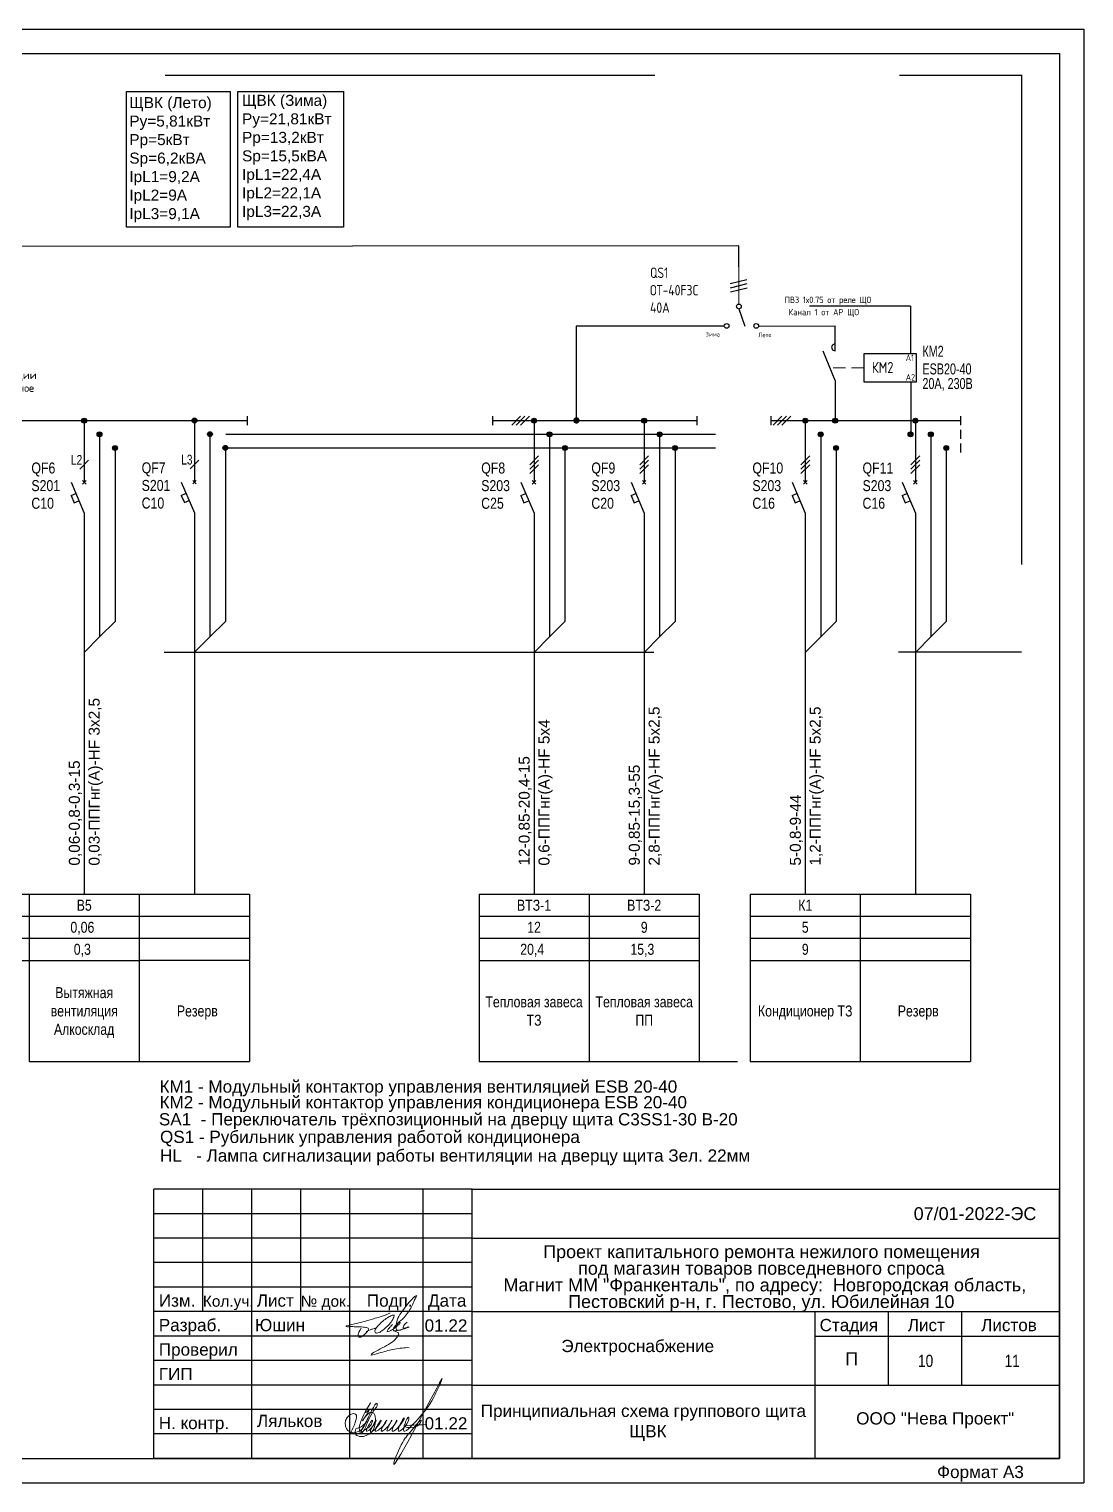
# Model space of a CAD drawing. Header units: metres. Extents: x -564 to -106, y -319 to -159.
# Drawn here: x -177.6 to -156.05, y -287.7 to -258 of the extents above; entities that cross this region are included whole.
import ezdxf
from ezdxf.enums import TextEntityAlignment as Align

# ---------------------------------------------------------------- set-up
doc = ezdxf.new("R2010")
doc.units = ezdxf.units.M
doc.header["$MEASUREMENT"] = 0
for name, pattern in [('( Hidden )', [0.375, 0.25, -0.125]), ('Elproject1', [15, 10, -5]), ('невидимая2', [4.7625, 3.175, -1.5875])]:
    doc.linetypes.add(name, pattern=pattern)
for name, color, linetype, lineweight in [('01-ЭОМ Схемы', 7, 'Continuous', 20), ('_ЭлектрикаЛинии', 119, 'Continuous', 30), ('Level 1', 7, 'Continuous', 0)]:
    doc.layers.add(name, color=color, linetype=linetype, lineweight=lineweight)
for name, color, linetype in [('Elproject', 7, 'Continuous'), ('ЭЛЕКТРИК', 7, 'Continuous'), ('Электрика', 7, 'Continuous'), ('ЭО-ЭМ', 7, 'Continuous')]:
    doc.layers.add(name, color=color, linetype=linetype)
doc.styles.add('Elproject', font='arial.ttf')
doc.styles.add('GOST 2.304', font='cs_gost2304.shx')
doc.styles.add('ISOCPEUR', font='isocpeur.ttf', dxfattribs={"height": 250})
doc.styles.get("Standard").update_dxf_attribs({"font": 'cs_gost2304.shx'})
doc.styles.add('Style-Arial', font='arial.ttf')
doc.styles.add('Times', font='CS_Gost2304.shx')

# ---------------------------------------------------------------- blocks, each defined once
blk = doc.blocks.new('Block_dot')
blk.add_hatch(color=256).paths.add_polyline_path([(0.55, 0, 1), (-0.55, 0, 1)])
blk.add_circle((0, 0), 0.55)
blk = doc.blocks.new('Block_switch_line')
for p, q in [((0, 0), (0, -4)), ((-3, -4), (0, -11)), ((0, -11), (0, -14.5))]:
    blk.add_line(p, q)
blk = doc.blocks.new('Block_switch')
for p, q in [((-0.4, -4.4), (0.4, -3.6)), ((-0.4, -3.6), (0.4, -4.4))]:
    blk.add_line(p, q)
blk.add_blockref('Block_switch_line', (0, 0))
blk = doc.blocks.new('Block_automatic')
for p, q in [((-3, -7), (-1.91, -6.53)), ((-3, -7), (-2.3, -8.63)), ((-2.3, -8.63), (-1.21, -8.17))]:
    blk.add_line(p, q)
blk.add_blockref('Block_switch', (0, 0))

msp = doc.modelspace()

# ---------------------------------------------------------------- linework, layer by layer
msp.add_line((-161.134, -265.178), (-161.378, -264.579))
msp.add_lwpolyline([(-163.099, -262.856), (-163.099, -262.426), (-178.893, -262.444)])
msp.add_lwpolyline([(-160.547, -265.204), (-159.468, -265.204), (-159.468, -264.638), (-160.547, -264.638)], close=True)
msp.add_arc((-161.134, -264.503), 0.0691, 87.4459, 270)
at = {"color": 5, "linetype": 'Continuous', "lineweight": 0}
msp.add_spline([(-171.039, -286.701), (-170.936, -286.467), (-170.911, -286.373), (-170.911, -286.319), (-170.942, -286.288), (-170.991, -286.288), (-171.069, -286.333), (-171.123, -286.403), (-171.138, -286.443), (-171.138, -286.512), (-171.121, -286.575), (-171.078, -286.636), (-171.029, -286.664), (-170.962, -286.676), (-170.894, -286.657), (-170.835, -286.631), (-170.795, -286.6), (-170.724, -286.476), (-170.658, -286.34), (-170.604, -286.23), (-170.548, -286.132), (-170.51, -286.08), (-170.493, -286.075), (-170.486, -286.1), (-170.497, -286.142), (-170.53, -286.186), (-170.721, -286.555), (-170.782, -286.66), (-170.827, -286.686), (-170.84, -286.665), (-170.845, -286.644), (-170.853, -286.569), (-170.82, -286.445), (-170.725, -286.238), (-170.627, -286.068), (-170.724, -286.265), (-170.66, -286.21), (-170.789, -286.433), (-170.688, -286.302), (-170.614, -286.26), (-170.558, -286.275), (-170.531, -286.335), (-170.523, -286.432), (-170.594, -286.655), (-170.682, -286.719), (-170.746, -286.746), (-170.846, -286.749), (-170.914, -286.72), (-170.927, -286.699), (-170.934, -286.648), (-170.921, -286.597), (-170.845, -286.569), (-170.692, -286.432), (-170.808, -286.659), (-170.748, -286.625), (-170.594, -286.471), (-170.582, -286.426), (-170.707, -286.642), (-170.574, -286.541), (-170.506, -286.418), (-170.623, -286.651), (-170.461, -286.524), (-170.403, -286.418), (-170.526, -286.636), (-170.36, -286.53), (-170.293, -286.418), (-170.403, -286.638), (-170.233, -286.502), (-170.186, -286.418), (-170.287, -286.635), (-170.09, -286.443), (-170.085, -286.431), (-170.183, -286.623), (-169.939, -286.396), (-169.936, -286.386), (-170.061, -286.627), (-169.841, -286.396), (-169.841, -286.367), (-169.951, -286.615), (-169.65, -286.39), (-169.306, -285.897), (-169.171, -285.607), (-170.149, -287.3), (-169.966, -286.868), (-169.741, -286.577), (-169.588, -286.424), (-169.644, -286.52), (-169.914, -286.553), (-169.471, -286.51)], degree=3, dxfattribs=at)
at = {"layer": '_ЭлектрикаЛинии', "color": 0, "lineweight": -2}
for points in [[(-175.609, -259.277), (-173.492, -259.277), (-173.492, -262.049), (-175.609, -262.049)], [(-173.331, -259.277), (-171.173, -259.277), (-171.173, -262.049), (-173.331, -262.049)]]:
    msp.add_lwpolyline(points, close=True, dxfattribs=at)
at = {"layer": 'Elproject'}
for p, q in [((-198.049, -258.001), (-156.049, -258.001)), ((-156.049, -258.001), (-156.049, -287.701)), ((-196.049, -258.501), (-156.549, -258.501)), ((-156.549, -258.501), (-156.549, -287.201)), ((-159.583, -265.207), (-159.583, -266.28)), ((-188.579, -266), (-173.143, -266)), ((-176.474, -266), (-176.474, -266.9)), ((-176.472, -266), (-176.472, -266.9)), ((-174.221, -265.996), (-174.221, -266.896)), ((-174.219, -265.996), (-174.219, -266.896)), ((-173.143, -265.91), (-173.143, -266.09)), ((-168.134, -265.91), (-168.134, -266.09)), ((-168.134, -266), (-163.959, -266)), ((-167.739, -266.09), (-167.559, -265.91)), ((-167.649, -266.09), (-167.469, -265.91)), ((-167.559, -266.09), (-167.379, -265.91)), ((-167.282, -266), (-167.282, -266.9)), ((-165.032, -266), (-165.032, -266.9)), ((-163.959, -265.91), (-163.959, -266.09)), ((-162.446, -265.91), (-162.446, -266.09)), ((-162.446, -266), (-158.568, -266)), ((-162.398, -266.09), (-162.218, -265.91)), ((-162.308, -266.09), (-162.128, -265.91)), ((-162.218, -266.09), (-162.038, -265.91)), ((-161.742, -266), (-161.742, -266.9)), ((-161.742, -266), (-161.742, -266.9)), ((-159.492, -266), (-159.492, -266.9)), ((-158.568, -265.91), (-158.568, -266.09)), ((-176.157, -266.279), (-176.157, -270.419)), ((-173.904, -266.275), (-173.904, -270.415)), ((-166.967, -266.279), (-166.967, -270.419)), ((-164.717, -266.279), (-164.717, -270.419)), ((-161.427, -266.279), (-161.427, -270.419)), ((-161.427, -266.279), (-161.427, -270.419)), ((-161.427, -266.279), (-161.427, -270.419)), ((-159.177, -266.279), (-159.177, -270.419)), ((-159.177, -266.279), (-159.177, -270.419)), ((-158.568, -266.189), (-158.568, -266.369)), ((-175.842, -266.558), (-175.842, -270.104)), ((-173.589, -266.554), (-173.589, -270.1)), ((-166.652, -266.558), (-166.652, -270.104)), ((-164.402, -266.558), (-164.402, -270.104)), ((-161.112, -266.558), (-161.112, -270.104)), ((-161.112, -266.558), (-161.112, -270.104)), ((-161.112, -266.558), (-161.112, -270.104)), ((-158.862, -266.558), (-158.862, -270.104)), ((-158.862, -266.558), (-158.862, -270.104)), ((-158.568, -266.468), (-158.568, -266.648)), ((-176.562, -266.99), (-176.382, -266.81)), ((-174.309, -266.986), (-174.129, -266.806)), ((-167.372, -266.9), (-167.192, -266.72)), ((-167.372, -266.99), (-167.192, -266.81)), ((-167.372, -267.08), (-167.192, -266.9)), ((-165.122, -266.9), (-164.942, -266.72)), ((-165.122, -266.99), (-164.942, -266.81)), ((-165.122, -267.08), (-164.942, -266.9)), ((-161.832, -266.9), (-161.652, -266.72)), ((-161.832, -266.9), (-161.652, -266.72)), ((-161.832, -266.99), (-161.652, -266.81)), ((-161.832, -266.99), (-161.652, -266.81)), ((-161.832, -267.08), (-161.652, -266.9)), ((-161.832, -267.08), (-161.652, -266.9)), ((-159.582, -266.9), (-159.402, -266.72)), ((-159.582, -266.99), (-159.402, -266.81)), ((-159.582, -267.08), (-159.402, -266.9)), ((-176.472, -268.205), (-176.472, -275.675)), ((-174.219, -268.201), (-174.219, -275.671)), ((-167.282, -268.205), (-167.282, -275.675)), ((-165.032, -268.205), (-165.032, -275.675)), ((-161.742, -268.205), (-161.742, -275.675)), ((-159.492, -268.205), (-159.492, -275.675)), ((-159.492, -268.205), (-159.492, -275.675)), ((-176.157, -270.419), (-175.842, -270.104)), ((-173.904, -270.415), (-173.589, -270.1)), ((-166.967, -270.419), (-166.652, -270.104)), ((-164.717, -270.419), (-164.402, -270.104)), ((-164.717, -270.419), (-164.402, -270.104)), ((-161.427, -270.419), (-161.112, -270.104)), ((-161.427, -270.419), (-161.112, -270.104)), ((-161.427, -270.419), (-161.112, -270.104)), ((-159.177, -270.419), (-158.862, -270.104)), ((-159.177, -270.419), (-158.862, -270.104)), ((-176.472, -270.734), (-176.157, -270.419)), ((-174.219, -270.73), (-173.904, -270.415)), ((-167.282, -270.734), (-166.967, -270.419)), ((-165.032, -270.734), (-164.717, -270.419)), ((-165.032, -270.734), (-164.717, -270.419)), ((-161.742, -270.734), (-161.427, -270.419)), ((-161.742, -270.734), (-161.427, -270.419)), ((-161.742, -270.734), (-161.427, -270.419)), ((-159.492, -270.734), (-159.177, -270.419)), ((-159.492, -270.734), (-159.177, -270.419)), ((-179.847, -275.675), (-177.597, -275.675)), ((-177.597, -275.675), (-177.597, -279.095)), ((-177.597, -275.675), (-175.347, -275.675)), ((-175.349, -275.675), (-175.349, -279.095)), ((-175.349, -275.675), (-175.349, -279.095)), ((-175.344, -275.671), (-173.094, -275.671)), ((-173.096, -275.671), (-173.096, -279.091)), ((-173.096, -275.671), (-173.096, -279.091)), ((-168.407, -275.675), (-168.407, -279.095)), ((-168.407, -275.675), (-166.157, -275.675)), ((-168.407, -275.675), (-167.624, -275.675)), ((-167.624, -275.675), (-165.374, -275.675)), ((-166.157, -275.675), (-163.907, -275.675)), ((-166.157, -275.675), (-166.157, -279.095)), ((-163.907, -275.675), (-163.907, -279.095)), ((-162.867, -275.675), (-162.867, -279.095)), ((-162.867, -275.675), (-160.617, -275.675)), ((-162.867, -275.675), (-160.617, -275.675)), ((-162.867, -275.675), (-162.867, -279.095)), ((-162.867, -275.675), (-160.617, -275.675)), ((-160.617, -275.675), (-158.367, -275.675)), ((-160.617, -275.675), (-158.367, -275.675)), ((-160.617, -275.675), (-160.617, -279.095)), ((-158.367, -275.675), (-158.367, -279.095)), ((-179.847, -276.125), (-177.597, -276.125)), ((-177.597, -276.125), (-175.347, -276.125)), ((-175.344, -276.121), (-173.094, -276.121)), ((-168.407, -276.125), (-166.157, -276.125)), ((-166.157, -276.125), (-163.907, -276.125)), ((-162.867, -276.125), (-160.617, -276.125)), ((-160.617, -276.125), (-158.367, -276.125)), ((-179.847, -276.575), (-177.597, -276.575)), ((-177.597, -276.575), (-175.347, -276.575)), ((-175.344, -276.571), (-173.094, -276.571)), ((-168.407, -276.575), (-166.157, -276.575)), ((-166.157, -276.575), (-163.907, -276.575)), ((-162.867, -276.575), (-160.617, -276.575)), ((-160.617, -276.575), (-158.367, -276.575)), ((-160.617, -276.575), (-158.367, -276.575)), ((-179.847, -277.025), (-177.597, -277.025)), ((-177.597, -277.025), (-175.347, -277.025)), ((-175.344, -277.021), (-173.094, -277.021)), ((-168.407, -277.025), (-166.157, -277.025)), ((-166.157, -277.025), (-163.907, -277.025)), ((-162.867, -277.025), (-160.617, -277.025)), ((-160.617, -277.025), (-158.367, -277.025)), ((-160.617, -277.025), (-158.367, -277.025)), ((-177.599, -279.095), (-175.349, -279.095)), ((-177.599, -279.095), (-175.349, -279.095)), ((-175.346, -279.091), (-173.096, -279.091)), ((-175.346, -279.091), (-173.096, -279.091)), ((-168.407, -279.095), (-163.907, -279.095)), ((-168.407, -279.095), (-165.374, -279.095)), ((-167.624, -279.095), (-163.124, -279.095)), ((-162.867, -279.095), (-160.617, -279.095)), ((-162.867, -279.095), (-160.617, -279.095)), ((-160.617, -279.095), (-158.367, -279.095)), ((-168.549, -281.701), (-175.049, -281.701)), ((-175.049, -287.201), (-175.049, -281.701)), ((-174.049, -284.201), (-174.049, -281.701)), ((-173.049, -287.201), (-173.049, -281.701)), ((-172.049, -284.201), (-172.049, -281.701)), ((-171.049, -287.201), (-171.049, -281.701)), ((-169.549, -287.201), (-169.549, -281.701)), ((-168.549, -281.701), (-156.549, -281.701)), ((-168.549, -287.201), (-168.549, -281.701)), ((-156.549, -287.201), (-156.549, -281.701)), ((-168.549, -282.201), (-175.049, -282.201)), ((-168.549, -282.701), (-175.049, -282.701)), ((-168.549, -282.701), (-156.549, -282.701)), ((-168.549, -283.201), (-175.049, -283.201)), ((-168.549, -283.701), (-175.049, -283.701)), ((-168.549, -284.201), (-175.049, -284.201)), ((-168.549, -284.201), (-156.549, -284.201)), ((-161.549, -284.201), (-161.549, -287.201)), ((-160.049, -284.201), (-160.049, -285.701)), ((-158.549, -284.201), (-158.549, -285.701)), ((-168.549, -284.701), (-175.049, -284.701)), ((-161.549, -284.701), (-156.549, -284.701)), ((-168.549, -285.201), (-175.049, -285.201)), ((-168.549, -285.701), (-175.049, -285.701)), ((-168.549, -285.701), (-156.549, -285.701)), ((-168.549, -286.201), (-175.049, -286.201)), ((-168.549, -286.701), (-175.049, -286.701)), ((-196.049, -287.201), (-156.549, -287.201)), ((-156.549, -287.201), (-175.049, -287.201)), ((-198.049, -287.701), (-156.049, -287.701))]:
    msp.add_line(p, q, dxfattribs=at)
at = {"layer": 'Elproject', "color": 7, "linetype": 'Elproject1'}
for p, q in [((-189.816, -258.945), (-157.323, -258.945)), ((-157.323, -258.936), (-157.323, -270.725)), ((-188.579, -266.279), (-158.568, -266.279)), ((-188.579, -266.558), (-158.568, -266.558)), ((-189.839, -270.734), (-157.323, -270.725))]:
    msp.add_line(p, q, dxfattribs=at)
at = {"layer": 'Elproject'}
for points in [[(-163.399, -264.067), (-166.424, -264.067), (-166.424, -266.003)], [(-162.696, -264.067), (-161.134, -264.065), (-161.134, -264.065)], [(-161.134, -265.178), (-161.131, -266)]]:
    msp.add_lwpolyline(points, dxfattribs=at)
at = {"layer": 'Level 1', "color": 5, "lineweight": 20}
for points in [[(-169.837, -284.517), (-169.972, -284.566), (-170.088, -284.596), (-170.099, -284.56), (-170.103, -284.485), (-170.076, -284.338), (-169.974, -284.188), (-169.859, -284.034), (-169.749, -283.917), (-169.696, -283.869), (-169.669, -283.866), (-169.716, -283.934), (-169.749, -284.024), (-169.798, -284.131), (-169.871, -284.242), (-169.962, -284.35), (-170.032, -284.403), (-170.079, -284.45), (-170.159, -284.535), (-170.173, -284.584), (-170.133, -284.603), (-170.056, -284.622), (-170.036, -284.666), (-170.115, -284.774), (-170.243, -284.871), (-170.437, -284.968), (-170.581, -285.046), (-170.612, -285.085), (-170.616, -285.1), (-170.398, -285.034), (-170.274, -284.996), (-170.13, -284.968), (-169.975, -284.945), (-169.885, -284.933), (-169.831, -284.941)], [(-170.812, -284.536), (-170.863, -284.624), (-170.872, -284.647), (-170.876, -284.664), (-170.878, -284.694), (-170.866, -284.718), (-170.843, -284.726), (-170.807, -284.719), (-170.723, -284.65), (-170.674, -284.586), (-170.653, -284.551), (-170.688, -284.53), (-170.75, -284.517), (-170.94, -284.508), (-171.028, -284.508), (-171.125, -284.511), (-171.121, -284.493), (-171.106, -284.489), (-170.703, -284.394), (-170.557, -284.347), (-170.336, -284.281), (-170.22, -284.227)], [(-170.711, -284.61), (-170.641, -284.574), (-170.573, -284.552), (-170.527, -284.545), (-170.512, -284.545), (-170.42, -284.431), (-170.331, -284.358), (-170.219, -284.29), (-170.161, -284.269), (-170.137, -284.273), (-170.139, -284.302), (-170.198, -284.421), (-170.277, -284.501), (-170.37, -284.578), (-170.452, -284.639), (-170.498, -284.639), (-170.525, -284.637), (-170.539, -284.612), (-170.532, -284.564), (-170.51, -284.542)], [(-170.173, -284.467), (-170.204, -284.496), (-170.228, -284.524), (-170.255, -284.549), (-170.273, -284.577), (-170.284, -284.6), (-170.281, -284.609), (-170.267, -284.612), (-170.21, -284.587), (-170.163, -284.56), (-170.066, -284.483), (-170.018, -284.439), (-170.008, -284.415), (-170.049, -284.427), (-170.095, -284.475), (-170.137, -284.517), (-170.156, -284.543), (-170.161, -284.585), (-170.149, -284.599), (-170.064, -284.587), (-170.015, -284.58), (-169.95, -284.556), (-169.872, -284.531), (-169.833, -284.5), (-169.874, -284.524), (-169.94, -284.543), (-169.962, -284.543), (-169.955, -284.497), (-169.894, -284.425), (-169.874, -284.42)]]:
    msp.add_open_spline(points, degree=3, dxfattribs=at)
at = {"layer": 'ЭЛЕКТРИК', "ltscale": 0.5}
for p, q in [((-162.934, -263.121), (-163.276, -263.207)), ((-162.934, -263.207), (-163.276, -263.292)), ((-162.93, -263.292), (-163.272, -263.378)), ((-163.098, -263.714), (-162.979, -264.067))]:
    msp.add_line(p, q, dxfattribs=at)
for centre in [(-163.098, -263.666), (-163.347, -264.065), (-162.744, -264.065)]:
    msp.add_circle(centre, 0.0487, dxfattribs=at)
at = {"layer": 'Электрика', "linetype": '( Hidden )', "lineweight": 13}
msp.add_lwpolyline([(-160.547, -264.924), (-161.229, -264.924)], dxfattribs=at)
at = {"layer": 'ЭО-ЭМ', "color": 7, "lineweight": 15}
msp.add_line((-163.099, -262.785), (-163.099, -263.617), dxfattribs=at)
at = {"layer": 'ЭО-ЭМ'}
for p, q in [((-159.592, -263.66), (-161.658, -263.66)), ((-159.592, -263.66), (-159.592, -264.64)), ((-161.134, -264.572), (-161.134, -264.065))]:
    msp.add_line(p, q, dxfattribs=at)
at = {"layer": 'ЭО-ЭМ', "const_width": 0.0513}
msp.add_lwpolyline([(-166.455, -265.996, 1), (-166.378, -265.996, 1)], format="xyb", close=True, dxfattribs=at)

# ---------------------------------------------------------------- block references
at = {"layer": 'Elproject', "xscale": 0.09000000000000001, "yscale": 0.09000000000000001, "zscale": 0.09000000000000001}
for name, p in [('Block_dot', (-176.474, -266)), ('Block_dot', (-176.474, -266)), ('Block_dot', (-174.219, -265.996)), ('Block_dot', (-174.219, -265.996)), ('Block_dot', (-167.282, -266)), ('Block_dot', (-165.032, -266)), ('Block_dot', (-161.742, -266)), ('Block_dot', (-161.131, -266)), ('Block_dot', (-159.492, -266)), ('Block_dot', (-176.159, -266.279)), ('Block_dot', (-176.159, -266.279)), ('Block_dot', (-173.904, -266.275)), ('Block_dot', (-173.904, -266.275)), ('Block_dot', (-166.967, -266.279)), ('Block_dot', (-164.717, -266.279)), ('Block_dot', (-161.427, -266.279)), ('Block_dot', (-159.591, -266.279)), ('Block_dot', (-159.177, -266.279)), ('Block_dot', (-175.844, -266.558)), ('Block_dot', (-175.844, -266.558)), ('Block_dot', (-173.589, -266.554)), ('Block_dot', (-173.589, -266.554)), ('Block_dot', (-166.652, -266.558)), ('Block_dot', (-164.402, -266.558)), ('Block_dot', (-161.112, -266.558)), ('Block_dot', (-158.862, -266.558)), ('Block_automatic', (-176.472, -266.9)), ('Block_automatic', (-174.219, -266.896)), ('Block_automatic', (-167.282, -266.9)), ('Block_automatic', (-165.032, -266.9)), ('Block_automatic', (-161.742, -266.9)), ('Block_automatic', (-161.742, -266.9)), ('Block_automatic', (-159.492, -266.9))]:
    msp.add_blockref(name, p, dxfattribs=at)

# ---------------------------------------------------------------- texts
at = {"color": 7, "linetype": 'Continuous', "lineweight": 30, "style": 'Style-Arial'}
for s, p in [('Проект капитального ремонта нежилого помещения', (-167.096, -283.108)), ('под магазин товаров повседневного спроса', (-166.382, -283.447)), (' Магнит ММ "Франкенталь", по адресу:  Новгородская область,', (-168.009, -283.787)), ('Пестовский р-н, г. Пестово, ул. Юбилейная 10', (-166.586, -284.127))]:
    msp.add_text(s, height=0.2625, dxfattribs=at).set_placement(p)
at = {"color": 7, "linetype": 'Continuous', "lineweight": 13, "style": 'Style-Arial'}
msp.add_text('Юшин', height=0.25, dxfattribs=at).set_placement((-172.472, -284.476), align=Align.MIDDLE_CENTER)
msp.add_text('П', height=0.263, dxfattribs=at).set_placement((-160.796, -285.033), align=Align.TOP_CENTER)
at = {"color": 7, "linetype": 'Continuous', "lineweight": 0, "style": 'Style-Arial', "width": 0.8}
for s, p in [('10', (-159.283, -285.082)), ('11', (-157.515, -285.082))]:
    msp.add_text(s, height=0.25, dxfattribs=at).set_placement(p, align=Align.TOP_CENTER)
at = {"color": 7, "linetype": 'Continuous', "lineweight": 13, "style": 'Style-Arial'}
msp.add_text('ООО "Нева Проект"', height=0.25, dxfattribs=at).set_placement((-160.702, -286.257), align=Align.TOP_LEFT)
at = {"color": 7, "lineweight": 13, "style": 'Style-Arial'}
msp.add_text('Ляльков', height=0.25, dxfattribs=at).set_placement((-172.943, -286.309), align=Align.TOP_LEFT)
at = {"color": 7, "linetype": 'Continuous', "lineweight": 30, "char_height": 0.25, "attachment_point": 1, "line_spacing_factor": 0.72, "style": 'GOST 2.304'}
for insert in [(-169.518, -284.359), (-169.518, -286.359)]:
    msp.add_mtext('{\\fArial|b0|i0|c0|p39;01.22}', dxfattribs=dict(at, insert=insert))
at = {"color": 7, "linetype": 'Continuous', "lineweight": 0, "insert": (-165.165, -284.941), "char_height": 0.25, "attachment_point": 5, "line_spacing_factor": 0.776524, "style": 'Style-Arial'}
msp.add_mtext('Электроснабжение', dxfattribs=at)
at = {"layer": '01-ЭОМ Схемы', "color": 0, "linetype": 'невидимая2', "lineweight": 25, "insert": (-180.094, -264.468), "char_height": 0.15732, "width": 2.84054, "attachment_point": 1, "style": 'ISOCPEUR'}
msp.add_mtext('\\pxqc;SA1\\Pпереключатель на\\Pдверце щита 3 позиции\\Pавто; выкл; вкл. ручное', dxfattribs=at)
at = {"layer": 'Elproject', "style": 'Elproject'}
for s, height, p in [('ЩВК (Лето)', 0.225, (-175.551, -259.615)), ('ЩВК (Зима)', 0.225, (-173.248, -259.569)), ('Pу=5,81кВт', 0.225, (-175.551, -259.993)), ('Pу=21,81кВт', 0.225, (-173.248, -259.947)), ('Pр=5кВт', 0.225, (-175.551, -260.371)), ('Pр=13,2кВт', 0.225, (-173.248, -260.325)), ('Sр=6,2кВА', 0.225, (-175.551, -260.749)), ('Sр=15,5кВА', 0.225, (-173.248, -260.703)), ('IрL1=9,2А', 0.225, (-175.551, -261.127)), ('IрL1=22,4А', 0.225, (-173.248, -261.081)), ('IрL2=9А', 0.225, (-175.551, -261.505)), ('IрL2=22,1А', 0.225, (-173.248, -261.459)), ('IрL3=9,1А', 0.225, (-175.551, -261.883)), ('IрL3=22,3А', 0.225, (-173.248, -261.837)), ('КM1 - Модульный контактор управления вентиляцией ESB 20-40', 0.25, (-174.934, -279.728)), ('КМ2 - Модульный контактор управления кондиционера ESB 20-40', 0.25, (-174.934, -280.048)), ('SА1  - Переключатель трёхпозиционный на дверцу щита С3SS1-30 B-20 ', 0.25, (-174.947, -280.397)), ('QS1 - Рубильник управления работой кондиционера', 0.25, (-174.924, -280.756)), ('HL   - Лампа сигнализации работы вентиляции на дверцу щита Зел. 22мм ', 0.25, (-174.924, -281.137)), ('Изм.', 0.25, (-174.949, -284.101)), ('Кол.уч.', 0.225, (-174.049, -284.101)), ('Лист', 0.25, (-172.949, -284.101)), ('№ док.', 0.225, (-172.049, -284.101)), ('Подп.', 0.25, (-170.699, -284.101)), ('Дата', 0.25, (-169.449, -284.101)), ('Разраб.', 0.25, (-174.949, -284.601)), ('Разраб.', 0.25, (-174.949, -284.601)), ('Стадия', 0.25, (-161.449, -284.601)), ('Лист', 0.25, (-159.649, -284.601)), ('Листов', 0.25, (-158.149, -284.601)), ('Проверил', 0.25, (-174.949, -285.101)), ('ГИП', 0.25, (-174.949, -285.601)), ('Принципиальная схема группового щита', 0.25, (-168.371, -286.353)), ('Н. контр.', 0.25, (-174.949, -286.601)), ('ЩВК', 0.25, (-165.339, -286.77)), ('Формат А3', 0.25, (-159.049, -287.601))]:
    msp.add_text(s, height=height, dxfattribs=at).set_placement(p)
for s, height, width, p in [('КМ2', 0.225, 0.7, (-159.348, -264.696)), ('ESB20-40', 0.225, 0.7, (-159.348, -265.056)), ('20А, 230В', 0.225, 0.7, (-159.348, -265.354)), ('L2', 0.198, 0.75, (-176.744, -266.9)), ('L3', 0.198, 0.75, (-174.491, -266.896)), ('QF6', 0.225, 0.8, (-177.552, -267.08)), ('QF7', 0.225, 0.8, (-175.299, -267.076)), ('QF8', 0.225, 0.8, (-168.362, -267.08)), ('QF9', 0.225, 0.8, (-166.112, -267.08)), ('QF10', 0.225, 0.8, (-162.822, -267.08)), ('QF11', 0.225, 0.8, (-160.572, -267.08)), ('S201', 0.225, 0.8, (-177.552, -267.44)), ('S201', 0.225, 0.8, (-175.299, -267.436)), ('S203', 0.225, 0.8, (-168.362, -267.44)), ('S203', 0.225, 0.8, (-166.112, -267.44)), ('S203', 0.225, 0.8, (-162.822, -267.44)), ('S203', 0.225, 0.8, (-162.822, -267.44)), ('S203', 0.225, 0.8, (-160.572, -267.44)), ('C10', 0.225, 0.8, (-177.552, -267.8)), ('C10', 0.225, 0.8, (-175.299, -267.796)), ('C25', 0.225, 0.8, (-168.362, -267.8)), ('C20', 0.225, 0.8, (-166.112, -267.8)), ('C16', 0.225, 0.8, (-162.822, -267.8)), ('C16', 0.225, 0.8, (-162.822, -267.8)), ('C16', 0.225, 0.8, (-160.572, -267.8)), ('В5', 0.225, 0.8, (-176.626, -276.012)), ('ВТЗ-1', 0.225, 0.8, (-167.631, -276.012)), ('ВТЗ-2', 0.225, 0.8, (-165.381, -276.012)), ('К1', 0.225, 0.8, (-161.885, -276.012)), ('0,06', 0.225, 0.8, (-176.755, -276.462)), ('12', 0.225, 0.8, (-167.422, -276.462)), ('9', 0.225, 0.8, (-165.102, -276.462)), ('5', 0.225, 0.8, (-161.812, -276.462)), ('0,3', 0.225, 0.8, (-176.686, -276.912)), ('20,4', 0.225, 0.8, (-167.565, -276.912)), ('15,3', 0.225, 0.8, (-165.315, -276.912)), ('9', 0.225, 0.8, (-161.812, -276.912)), ('Вытяжная', 0.225, 0.8, (-177.064, -277.797)), ('Резерв', 0.225, 0.8, (-174.58, -278.172)), ('Тепловая завеса', 0.225, 0.8, (-168.277, -277.985)), ('Тепловая завеса', 0.225, 0.8, (-166.027, -277.985)), ('Кондиционер ТЗ', 0.225, 0.8, (-162.708, -278.172)), ('Резерв', 0.225, 0.8, (-159.852, -278.172)), ('вентиляция', 0.225, 0.8, (-177.158, -278.172)), ('ТЗ', 0.225, 0.8, (-167.435, -278.36)), ('ПП', 0.225, 0.8, (-165.213, -278.36)), ('Алкосклад', 0.225, 0.8, (-177.091, -278.547))]:
    msp.add_text(s, height=height, dxfattribs=dict(at, width=width)).set_placement(p)
for s, p in [('0,03-ППГнг(А)-HF 3х2,5', (-176.157, -275.09)), ('2,8-ППГнг(А)-HF 5х2,5', (-164.717, -275.09)), ('1,2-ППГнг(А)-HF 5х2,5', (-161.427, -275.09)), ('0,6-ППГнг(А)-HF 5х4', (-166.967, -275.09)), ('12-0,85-20,4-15', (-167.372, -275.09)), ('0,06-0,8-0,3-15', (-176.562, -275.09)), ('9-0,85-15,3-55', (-165.122, -275.09)), ('5-0,8-9-44', (-161.832, -275.09))]:
    msp.add_text(s, height=0.225, rotation=90, dxfattribs=at).set_placement(p)
at = {"layer": 'Level 1', "color": 7, "linetype": 'Continuous', "lineweight": 30, "style": 'Style-Arial'}
msp.add_text('07/01-2022-ЭС', height=0.2625, dxfattribs=at).set_placement((-159.527, -282.331))
at = {"layer": 'ЭО-ЭМ'}
for s, height, p in [('ПВ3 1х0.75 от реле ЩО', 0.13164, (-162.163, -263.598)), ('Канал 1 от АР ЩО', 0.13164, (-162.082, -263.849)), ('А1', 0.1316, (-159.691, -264.783)), ('А2', 0.1316, (-159.69, -265.18))]:
    msp.add_text(s, height=height, dxfattribs=at).set_placement(p)
at = {"layer": 'ЭО-ЭМ', "style": 'Times'}
msp.add_text('КМ2', height=0.225, dxfattribs=at).set_placement((-160.161, -264.914), align=Align.MIDDLE_CENTER)
at = {"layer": 'ЭО-ЭМ', "attachment_point": 1, "style": 'Times'}
for s, insert, char_height, width in [('QS1\\PОТ-40F3C\\P40А', (-164.913, -262.872), 0.2137, 2.166), ('Зима', (-163.775, -264.188), 0.0931, 1.3082), ('Лето', (-162.697, -264.202), 0.0931, 1.3082)]:
    msp.add_mtext(s, dxfattribs=dict(at, insert=insert, char_height=char_height, width=width))

doc.saveas('drawing.dxf')
